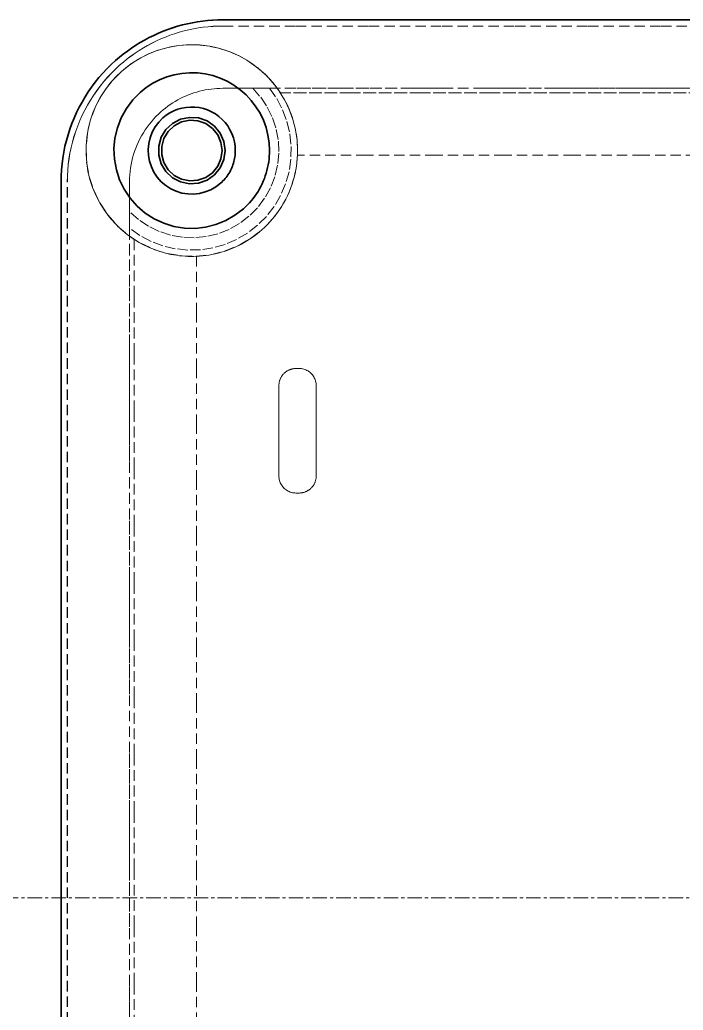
# Model space of a CAD drawing. Header units: millimetres. Extents: x 10 to 410, y 10 to 287.
# Drawn here: x 281.47 to 313.61, y 107.06 to 155 of the extents above; entities that cross this region are included whole.
import ezdxf

# ---------------------------------------------------------------- set-up
doc = ezdxf.new("R2010")
doc.units = ezdxf.units.MM
doc.linetypes.add('CENTER', pattern=[1.15, 0.7, -0.15, 0.15, -0.15])
doc.linetypes.add('DASHED', pattern=[0.75, 0.5, -0.25])
for name, color, linetype, lineweight in [('CENTER', 4, 'CENTER', 13), ('HIDDEN', 8, 'DASHED', 18), ('VISIBLE', 7, 'CONTINUOUS', 35)]:
    doc.layers.add(name, color=color, linetype=linetype, lineweight=lineweight)

msp = doc.modelspace()

# ---------------------------------------------------------------- linework, layer by layer
at = {"layer": 'CENTER'}
msp.add_line((260, 112.5), (404, 112.5), dxfattribs=at)
at = {"layer": 'HIDDEN'}
for points in [[(291.309, 155), (294.847, 155), (298.386, 155), (301.924, 155), (305.462, 155), (309.001, 155), (312.539, 155), (316.077, 155), (319.616, 155), (323.154, 155), (326.693, 155), (330.231, 155), (333.769, 155), (337.308, 155), (340.846, 155), (344.384, 155), (347.923, 155), (351.461, 155), (355, 155), (358.538, 155), (362.076, 155), (365.615, 155), (369.153, 155), (372.692, 155)], [(291.309, 154.699), (291.071, 154.695), (290.834, 154.684), (290.597, 154.665), (290.36, 154.639), (290.125, 154.605), (289.891, 154.564), (289.658, 154.516), (289.427, 154.46), (289.197, 154.397), (288.97, 154.327), (288.745, 154.249), (288.523, 154.165), (288.304, 154.073), (288.087, 153.975), (287.874, 153.87), (287.664, 153.758), (287.458, 153.64), (287.255, 153.515), (287.057, 153.384), (286.863, 153.247), (286.673, 153.104), (286.488, 152.955), (286.307, 152.8)], [(291.311, 154.7), (291.073, 154.696), (290.835, 154.685), (290.598, 154.666), (290.362, 154.64), (290.127, 154.607), (289.892, 154.565), (289.66, 154.517), (289.428, 154.461), (289.199, 154.398), (288.972, 154.328), (288.747, 154.251), (288.525, 154.166), (288.305, 154.075), (288.089, 153.977), (287.876, 153.872), (287.666, 153.76), (287.459, 153.642), (287.257, 153.517), (287.059, 153.386), (286.864, 153.249), (286.675, 153.105), (286.49, 152.956), (286.309, 152.801)], [(291.311, 154.7), (291.31, 154.7), (291.31, 154.7), (291.31, 154.7), (291.31, 154.7), (291.31, 154.7), (291.31, 154.7), (291.31, 154.7), (291.31, 154.7), (291.31, 154.7), (291.31, 154.699), (291.31, 154.699), (291.31, 154.699), (291.31, 154.699), (291.309, 154.699), (291.309, 154.699), (291.309, 154.699), (291.309, 154.699), (291.309, 154.699), (291.309, 154.699), (291.309, 154.699), (291.309, 154.699), (291.309, 154.699), (291.309, 154.699)], [(291.309, 154.699), (294.847, 154.699), (298.386, 154.699), (301.924, 154.699), (305.462, 154.699), (309.001, 154.699), (312.539, 154.699), (316.077, 154.699), (319.616, 154.699), (323.154, 154.699), (326.693, 154.699), (330.231, 154.699), (333.769, 154.699), (337.308, 154.699), (340.846, 154.699), (344.384, 154.699), (347.923, 154.699), (351.461, 154.699), (355, 154.699), (358.538, 154.699), (362.076, 154.699), (365.615, 154.699), (369.153, 154.699), (372.692, 154.699)], [(291.311, 154.7), (294.849, 154.7), (298.387, 154.7), (301.926, 154.7), (305.464, 154.7), (309.002, 154.7), (312.541, 154.7), (316.079, 154.7), (319.618, 154.7), (323.156, 154.7), (326.694, 154.7), (330.233, 154.7), (333.771, 154.7), (337.309, 154.7), (340.848, 154.7), (344.386, 154.7), (347.925, 154.7), (351.463, 154.7), (355.001, 154.7), (358.54, 154.7), (362.078, 154.7), (365.616, 154.7), (369.155, 154.7), (372.693, 154.7)], [(294.101, 151.458), (293.88, 151.772), (293.637, 152.068), (293.372, 152.345), (293.087, 152.602), (292.784, 152.837), (292.464, 153.048), (292.13, 153.235), (291.782, 153.396), (291.423, 153.531), (291.055, 153.639), (290.68, 153.718), (290.3, 153.77), (289.917, 153.793), (289.534, 153.787), (289.152, 153.753), (288.774, 153.69), (288.402, 153.599), (288.037, 153.481), (287.682, 153.335), (287.339, 153.164), (287.01, 152.967), (286.697, 152.747), (286.401, 152.503)], [(294.926, 148.67), (294.9, 149.181), (294.824, 149.687), (294.698, 150.182), (294.522, 150.663), (294.3, 151.123), (294.033, 151.56), (293.724, 151.967), (293.376, 152.342), (292.992, 152.68), (292.577, 152.978), (292.133, 153.233), (291.667, 153.443), (291.182, 153.605), (290.683, 153.718), (290.176, 153.781), (289.664, 153.792), (289.154, 153.753), (288.651, 153.663), (288.159, 153.524), (287.683, 153.336), (287.229, 153.101), (286.8, 152.823), (286.401, 152.503)], [(286.107, 153.025), (285.895, 152.83), (285.691, 152.627), (285.494, 152.417), (285.305, 152.2), (285.124, 151.976), (284.951, 151.746), (284.787, 151.509), (284.632, 151.267), (284.486, 151.019), (284.349, 150.765), (284.221, 150.507), (284.103, 150.245), (283.995, 149.978), (283.896, 149.707), (283.808, 149.434), (283.73, 149.156), (283.662, 148.877), (283.604, 148.595), (283.556, 148.311), (283.519, 148.025), (283.493, 147.738), (283.477, 147.451), (283.472, 147.163)], [(286.307, 152.8), (286.104, 152.612), (285.907, 152.417), (285.718, 152.215), (285.536, 152.007), (285.362, 151.791), (285.196, 151.57), (285.038, 151.342), (284.889, 151.109), (284.748, 150.87), (284.617, 150.627), (284.494, 150.379), (284.38, 150.126), (284.276, 149.87), (284.182, 149.61), (284.097, 149.346), (284.021, 149.08), (283.956, 148.811), (283.9, 148.54), (283.855, 148.267), (283.819, 147.992), (283.794, 147.716), (283.778, 147.44), (283.773, 147.163)], [(286.309, 152.801), (286.106, 152.614), (285.909, 152.419), (285.72, 152.217), (285.538, 152.008), (285.364, 151.793), (285.198, 151.571), (285.04, 151.344), (284.891, 151.111), (284.75, 150.872), (284.618, 150.629), (284.496, 150.38), (284.382, 150.128), (284.278, 149.871), (284.183, 149.611), (284.098, 149.348), (284.023, 149.081), (283.957, 148.812), (283.902, 148.541), (283.856, 148.268), (283.821, 147.994), (283.795, 147.718), (283.78, 147.441), (283.775, 147.165)], [(286.401, 152.503), (285.911, 152.004), (285.493, 151.443), (285.155, 150.831), (284.904, 150.178), (284.745, 149.497), (284.679, 148.801), (284.709, 148.102), (284.834, 147.414), (285.051, 146.749), (285.357, 146.12), (285.746, 145.539), (286.21, 145.016), (286.741, 144.561), (287.329, 144.182), (287.963, 143.887), (288.632, 143.681), (289.322, 143.569), (290.021, 143.551), (290.716, 143.628), (291.394, 143.8), (292.042, 144.062), (292.649, 144.41), (293.203, 144.837)], [(286.401, 152.503), (286.105, 152.219), (285.833, 151.912), (285.587, 151.585), (285.368, 151.238), (285.176, 150.876), (285.015, 150.499), (284.884, 150.11), (284.785, 149.713), (284.717, 149.308), (284.683, 148.9), (284.681, 148.49), (284.712, 148.081), (284.775, 147.676), (284.87, 147.277), (284.998, 146.888), (285.155, 146.509), (285.343, 146.145), (285.559, 145.797), (285.802, 145.467), (286.071, 145.157), (286.364, 144.87), (286.679, 144.608), (287.014, 144.371)], [(286.307, 152.8), (286.308, 152.8), (286.308, 152.8), (286.308, 152.8), (286.308, 152.8), (286.308, 152.8), (286.308, 152.8), (286.308, 152.8), (286.308, 152.8), (286.308, 152.8), (286.308, 152.8), (286.308, 152.8), (286.308, 152.8), (286.308, 152.8), (286.309, 152.801), (286.309, 152.801), (286.309, 152.801), (286.309, 152.801), (286.309, 152.801), (286.309, 152.801), (286.309, 152.801), (286.309, 152.801), (286.309, 152.801), (286.309, 152.801)], [(286.401, 152.503), (286.401, 152.503), (286.401, 152.503), (286.401, 152.503), (286.401, 152.503), (286.401, 152.503), (286.401, 152.503), (286.401, 152.503), (286.401, 152.503), (286.401, 152.503), (286.401, 152.503), (286.401, 152.503), (286.401, 152.503), (286.401, 152.503), (286.401, 152.503), (286.401, 152.503), (286.401, 152.503), (286.401, 152.503), (286.401, 152.503), (286.401, 152.503), (286.401, 152.503), (286.401, 152.503), (286.401, 152.503), (286.401, 152.503)], [(293.569, 148.67), (293.551, 149.046), (293.494, 149.418), (293.402, 149.782), (293.273, 150.135), (293.109, 150.474), (292.913, 150.795), (292.686, 151.094), (292.43, 151.37), (292.148, 151.618), (291.842, 151.838), (291.516, 152.025), (291.173, 152.179), (290.817, 152.299), (290.45, 152.382), (290.077, 152.428), (289.701, 152.437), (289.326, 152.408), (288.955, 152.342), (288.594, 152.239), (288.244, 152.101), (287.91, 151.928), (287.594, 151.724), (287.301, 151.488)], [(292.755, 151.684), (293.14, 151.251), (293.462, 150.769), (293.716, 150.248), (293.895, 149.697), (293.997, 149.126), (294.02, 148.547), (293.963, 147.97), (293.828, 147.406), (293.617, 146.866), (293.333, 146.361), (292.983, 145.898), (292.574, 145.488), (292.111, 145.139), (291.606, 144.855), (291.066, 144.644), (290.502, 144.509), (289.925, 144.452), (289.346, 144.475), (288.775, 144.577), (288.224, 144.756), (287.703, 145.01), (287.221, 145.332), (286.788, 145.717)], [(293.564, 151.686), (293.916, 151.185), (294.201, 150.644), (294.415, 150.07), (294.555, 149.475), (294.619, 148.866), (294.605, 148.254), (294.513, 147.649), (294.346, 147.061), (294.105, 146.498), (293.795, 145.971), (293.421, 145.487), (292.988, 145.054), (292.504, 144.68), (291.976, 144.37), (291.414, 144.129), (290.825, 143.961), (290.22, 143.87), (289.608, 143.856), (289, 143.919), (288.404, 144.059), (287.831, 144.274), (287.29, 144.559), (286.789, 144.911)], [(288.308, 150.545), (288.416, 150.638), (288.527, 150.728), (288.641, 150.814), (288.758, 150.896), (288.877, 150.975), (288.998, 151.049), (289.122, 151.12), (289.248, 151.187), (289.376, 151.25), (289.506, 151.309), (289.637, 151.364), (289.771, 151.415), (289.906, 151.461), (290.042, 151.503), (290.18, 151.541), (290.318, 151.575), (290.458, 151.604), (290.598, 151.628), (290.74, 151.648), (290.881, 151.664), (291.024, 151.675), (291.166, 151.682), (291.309, 151.684)], [(288.308, 150.545), (288.416, 150.638), (288.527, 150.728), (288.641, 150.814), (288.758, 150.896), (288.877, 150.975), (288.998, 151.049), (289.122, 151.12), (289.248, 151.187), (289.376, 151.25), (289.506, 151.309), (289.637, 151.364), (289.771, 151.415), (289.906, 151.461), (290.042, 151.503), (290.18, 151.541), (290.318, 151.575), (290.458, 151.604), (290.598, 151.628), (290.74, 151.648), (290.881, 151.664), (291.024, 151.675), (291.166, 151.682), (291.309, 151.684)], [(372.692, 151.684), (369.153, 151.684), (365.615, 151.684), (362.076, 151.684), (358.538, 151.684), (355, 151.684), (351.461, 151.684), (347.923, 151.684), (344.384, 151.684), (340.846, 151.684), (337.308, 151.684), (333.769, 151.684), (330.231, 151.684), (326.693, 151.684), (323.154, 151.684), (319.616, 151.684), (316.077, 151.684), (312.539, 151.684), (309.001, 151.684), (305.462, 151.684), (301.924, 151.684), (298.386, 151.684), (294.847, 151.684), (291.309, 151.684)], [(291.309, 151.684), (291.372, 151.684), (291.435, 151.684), (291.497, 151.684), (291.56, 151.684), (291.623, 151.684), (291.686, 151.684), (291.749, 151.684), (291.812, 151.684), (291.875, 151.684), (291.938, 151.684), (292, 151.684), (292.063, 151.684), (292.126, 151.684), (292.189, 151.684), (292.252, 151.684), (292.315, 151.684), (292.378, 151.684), (292.441, 151.684), (292.503, 151.684), (292.566, 151.684), (292.629, 151.684), (292.692, 151.684), (292.755, 151.684)], [(291.309, 151.684), (291.309, 151.684), (291.309, 151.684), (291.309, 151.684), (291.309, 151.684), (291.309, 151.684), (291.309, 151.684), (291.309, 151.684), (291.309, 151.684), (291.309, 151.684), (291.309, 151.684), (291.309, 151.684), (291.309, 151.684), (291.309, 151.684), (291.309, 151.684), (291.309, 151.684), (291.309, 151.684), (291.309, 151.684), (291.309, 151.684), (291.309, 151.684), (291.309, 151.684), (291.309, 151.684), (291.309, 151.684), (291.309, 151.684)], [(293.564, 151.686), (293.529, 151.686), (293.494, 151.686), (293.458, 151.686), (293.423, 151.685), (293.388, 151.685), (293.353, 151.685), (293.318, 151.685), (293.283, 151.685), (293.247, 151.685), (293.212, 151.685), (293.177, 151.685), (293.142, 151.685), (293.107, 151.685), (293.072, 151.685), (293.036, 151.685), (293.001, 151.685), (292.966, 151.685), (292.931, 151.685), (292.896, 151.685), (292.86, 151.685), (292.825, 151.685), (292.79, 151.684), (292.755, 151.684)], [(293.564, 151.686), (297.004, 151.686), (300.445, 151.686), (303.885, 151.686), (307.326, 151.686), (310.766, 151.686), (314.206, 151.686), (317.647, 151.686), (321.087, 151.686), (324.527, 151.686), (327.968, 151.686), (331.408, 151.686), (334.849, 151.686), (338.289, 151.686), (341.729, 151.686), (345.17, 151.686), (348.61, 151.686), (352.051, 151.686), (355.491, 151.686), (358.931, 151.686), (362.372, 151.686), (365.812, 151.686), (369.253, 151.686), (372.693, 151.686)], [(287.301, 151.488), (287.301, 151.488), (287.301, 151.488), (287.301, 151.488), (287.301, 151.488), (287.301, 151.488), (287.301, 151.488), (287.301, 151.488), (287.301, 151.488), (287.301, 151.488), (287.301, 151.488), (287.301, 151.488), (287.301, 151.488), (287.301, 151.488), (287.301, 151.488), (287.301, 151.488), (287.301, 151.488), (287.301, 151.488), (287.301, 151.488), (287.301, 151.488), (287.301, 151.488), (287.301, 151.488), (287.301, 151.488), (287.301, 151.488)], [(287.301, 151.488), (287.301, 151.488), (287.301, 151.488), (287.301, 151.488), (287.301, 151.488), (287.301, 151.488), (287.301, 151.488), (287.301, 151.488), (287.301, 151.488), (287.301, 151.488), (287.301, 151.488), (287.301, 151.488), (287.301, 151.488), (287.301, 151.488), (287.301, 151.488), (287.301, 151.488), (287.301, 151.488), (287.301, 151.488), (287.301, 151.488), (287.301, 151.488), (287.301, 151.488), (287.301, 151.488), (287.301, 151.488), (287.301, 151.488)], [(294.102, 151.459), (294.102, 151.459), (294.102, 151.459), (294.102, 151.459), (294.102, 151.459), (294.102, 151.459), (294.101, 151.459), (294.101, 151.459), (294.101, 151.459), (294.101, 151.459), (294.101, 151.459), (294.101, 151.459), (294.101, 151.459), (294.101, 151.459), (294.101, 151.459), (294.101, 151.459), (294.101, 151.459), (294.101, 151.459), (294.101, 151.459), (294.101, 151.458), (294.101, 151.458), (294.101, 151.458), (294.101, 151.458), (294.101, 151.458)], [(371.863, 151.458), (368.482, 151.458), (365.101, 151.458), (361.72, 151.458), (358.339, 151.458), (354.958, 151.458), (351.577, 151.458), (348.196, 151.458), (344.815, 151.458), (341.434, 151.458), (338.053, 151.458), (334.672, 151.458), (331.291, 151.458), (327.91, 151.458), (324.529, 151.458), (321.148, 151.458), (317.767, 151.458), (314.387, 151.458), (311.006, 151.458), (307.625, 151.458), (304.244, 151.458), (300.863, 151.458), (297.482, 151.458), (294.101, 151.458)], [(294.102, 151.459), (297.483, 151.459), (300.864, 151.459), (304.245, 151.459), (307.626, 151.459), (311.006, 151.459), (314.387, 151.459), (317.768, 151.459), (321.149, 151.459), (324.53, 151.459), (327.911, 151.459), (331.292, 151.459), (334.673, 151.459), (338.054, 151.459), (341.435, 151.459), (344.816, 151.459), (348.197, 151.459), (351.578, 151.459), (354.959, 151.459), (358.34, 151.459), (361.721, 151.459), (365.102, 151.459), (368.483, 151.459), (371.863, 151.459)], [(294.927, 148.671), (294.925, 148.799), (294.92, 148.927), (294.912, 149.055), (294.901, 149.183), (294.887, 149.31), (294.869, 149.437), (294.848, 149.564), (294.824, 149.69), (294.797, 149.815), (294.767, 149.939), (294.734, 150.063), (294.698, 150.186), (294.658, 150.308), (294.616, 150.429), (294.57, 150.549), (294.522, 150.668), (294.47, 150.785), (294.416, 150.901), (294.359, 151.016), (294.299, 151.129), (294.236, 151.241), (294.17, 151.351), (294.102, 151.459)], [(286.788, 147.163), (286.791, 147.329), (286.8, 147.495), (286.815, 147.66), (286.836, 147.825), (286.864, 147.989), (286.897, 148.152), (286.936, 148.313), (286.981, 148.473), (287.032, 148.631), (287.089, 148.787), (287.152, 148.941), (287.22, 149.093), (287.294, 149.241), (287.373, 149.388), (287.457, 149.531), (287.546, 149.671), (287.641, 149.807), (287.741, 149.94), (287.845, 150.069), (287.954, 150.194), (288.068, 150.316), (288.186, 150.433), (288.308, 150.545)], [(286.788, 147.163), (286.791, 147.329), (286.8, 147.495), (286.815, 147.66), (286.836, 147.825), (286.864, 147.989), (286.897, 148.152), (286.936, 148.313), (286.981, 148.473), (287.032, 148.631), (287.089, 148.787), (287.152, 148.941), (287.22, 149.093), (287.294, 149.241), (287.373, 149.388), (287.457, 149.531), (287.546, 149.671), (287.641, 149.807), (287.741, 149.94), (287.845, 150.069), (287.954, 150.194), (288.068, 150.316), (288.186, 150.433), (288.308, 150.545)], [(288.308, 150.545), (288.308, 150.545), (288.308, 150.545), (288.308, 150.545), (288.308, 150.545), (288.308, 150.545), (288.308, 150.545), (288.308, 150.545), (288.308, 150.545), (288.308, 150.545), (288.308, 150.545), (288.308, 150.545), (288.308, 150.545), (288.308, 150.545), (288.308, 150.545), (288.308, 150.545), (288.308, 150.545), (288.308, 150.545), (288.308, 150.545), (288.308, 150.545), (288.308, 150.545), (288.308, 150.545), (288.308, 150.545), (288.308, 150.545)], [(291.912, 148.67), (291.901, 148.881), (291.87, 149.089), (291.818, 149.293), (291.746, 149.491), (291.654, 149.68), (291.544, 149.86), (291.417, 150.028), (291.273, 150.182), (291.115, 150.321), (290.944, 150.444), (290.762, 150.549), (290.57, 150.635), (290.37, 150.702), (290.165, 150.749), (289.956, 150.775), (289.745, 150.779), (289.535, 150.763), (289.328, 150.726), (289.125, 150.669), (288.929, 150.591), (288.742, 150.495), (288.566, 150.38), (288.401, 150.248)], [(288.401, 150.248), (288.401, 150.248), (288.401, 150.248), (288.401, 150.248), (288.401, 150.248), (288.401, 150.248), (288.401, 150.248), (288.401, 150.248), (288.401, 150.248), (288.401, 150.248), (288.401, 150.248), (288.401, 150.248), (288.401, 150.248), (288.401, 150.248), (288.401, 150.248), (288.401, 150.248), (288.401, 150.248), (288.401, 150.248), (288.401, 150.248), (288.401, 150.248), (288.401, 150.248), (288.401, 150.248), (288.401, 150.248), (288.401, 150.248)], [(288.401, 150.248), (288.401, 150.248), (288.401, 150.248), (288.401, 150.248), (288.401, 150.248), (288.401, 150.248), (288.401, 150.248), (288.401, 150.248), (288.401, 150.248), (288.401, 150.248), (288.401, 150.248), (288.401, 150.248), (288.401, 150.248), (288.401, 150.248), (288.401, 150.248), (288.401, 150.248), (288.401, 150.248), (288.401, 150.248), (288.401, 150.248), (288.401, 150.248), (288.401, 150.248), (288.401, 150.248), (288.401, 150.248), (288.401, 150.248)], [(291.202, 147.092), (291.259, 147.145), (291.314, 147.199), (291.367, 147.256), (291.418, 147.314), (291.467, 147.374), (291.513, 147.436), (291.557, 147.5), (291.599, 147.565), (291.639, 147.632), (291.675, 147.7), (291.71, 147.77), (291.742, 147.841), (291.771, 147.912), (291.797, 147.985), (291.821, 148.059), (291.842, 148.134), (291.861, 148.209), (291.876, 148.285), (291.889, 148.361), (291.899, 148.438), (291.906, 148.515), (291.91, 148.593), (291.912, 148.67)], [(292.302, 145.852), (292.404, 145.946), (292.502, 146.043), (292.597, 146.144), (292.688, 146.249), (292.775, 146.356), (292.858, 146.467), (292.937, 146.581), (293.012, 146.697), (293.082, 146.817), (293.148, 146.938), (293.209, 147.062), (293.266, 147.189), (293.318, 147.317), (293.365, 147.447), (293.408, 147.579), (293.445, 147.712), (293.478, 147.846), (293.506, 147.982), (293.529, 148.118), (293.546, 148.256), (293.559, 148.394), (293.567, 148.532), (293.569, 148.67)], [(293.203, 144.837), (293.341, 144.965), (293.475, 145.097), (293.604, 145.235), (293.727, 145.377), (293.845, 145.523), (293.958, 145.674), (294.066, 145.829), (294.167, 145.987), (294.263, 146.149), (294.352, 146.315), (294.436, 146.484), (294.513, 146.655), (294.584, 146.83), (294.648, 147.007), (294.706, 147.186), (294.757, 147.367), (294.802, 147.55), (294.84, 147.734), (294.871, 147.92), (294.895, 148.107), (294.912, 148.294), (294.922, 148.482), (294.926, 148.67)], [(294.922, 148.445), (294.922, 148.455), (294.922, 148.465), (294.923, 148.474), (294.923, 148.484), (294.924, 148.494), (294.924, 148.504), (294.924, 148.514), (294.925, 148.524), (294.925, 148.533), (294.925, 148.543), (294.925, 148.553), (294.926, 148.563), (294.926, 148.573), (294.926, 148.583), (294.926, 148.592), (294.926, 148.602), (294.926, 148.612), (294.926, 148.622), (294.927, 148.632), (294.927, 148.642), (294.927, 148.651), (294.927, 148.661), (294.927, 148.671)], [(293.203, 144.837), (293.334, 144.958), (293.461, 145.083), (293.584, 145.213), (293.702, 145.347), (293.815, 145.485), (293.924, 145.626), (294.027, 145.772), (294.125, 145.92), (294.219, 146.073), (294.306, 146.228), (294.389, 146.386), (294.465, 146.547), (294.536, 146.711), (294.602, 146.877), (294.661, 147.045), (294.715, 147.215), (294.763, 147.387), (294.804, 147.561), (294.84, 147.736), (294.869, 147.912), (294.893, 148.088), (294.91, 148.266), (294.921, 148.444)], [(294.922, 148.445), (294.922, 148.445), (294.922, 148.445), (294.922, 148.445), (294.922, 148.445), (294.921, 148.445), (294.921, 148.445), (294.921, 148.445), (294.921, 148.445), (294.921, 148.445), (294.921, 148.445), (294.921, 148.445), (294.921, 148.445), (294.921, 148.445), (294.921, 148.444), (294.921, 148.444), (294.921, 148.444), (294.921, 148.444), (294.921, 148.444), (294.921, 148.444), (294.921, 148.444), (294.921, 148.444), (294.921, 148.444), (294.921, 148.444)], [(371.863, 148.444), (368.517, 148.444), (365.172, 148.444), (361.827, 148.444), (358.481, 148.444), (355.136, 148.444), (351.791, 148.444), (348.446, 148.444), (345.1, 148.444), (341.755, 148.444), (338.41, 148.444), (335.064, 148.444), (331.719, 148.444), (328.374, 148.444), (325.028, 148.444), (321.683, 148.444), (318.338, 148.444), (314.993, 148.444), (311.647, 148.444), (308.302, 148.444), (304.957, 148.444), (301.611, 148.444), (298.266, 148.444), (294.921, 148.444)], [(371.863, 148.445), (368.518, 148.445), (365.173, 148.445), (361.828, 148.445), (358.482, 148.445), (355.137, 148.445), (351.792, 148.445), (348.446, 148.445), (345.101, 148.445), (341.756, 148.445), (338.411, 148.445), (335.065, 148.445), (331.72, 148.445), (328.375, 148.445), (325.029, 148.445), (321.684, 148.445), (318.339, 148.445), (314.993, 148.445), (311.648, 148.445), (308.303, 148.445), (304.958, 148.445), (301.612, 148.445), (298.267, 148.445), (294.922, 148.445)], [(283.472, 77.837), (283.472, 80.851), (283.472, 83.865), (283.472, 86.88), (283.472, 89.894), (283.472, 92.908), (283.472, 95.922), (283.472, 98.936), (283.472, 101.951), (283.472, 104.965), (283.472, 107.979), (283.472, 110.993), (283.472, 114.007), (283.472, 117.021), (283.472, 120.036), (283.472, 123.05), (283.472, 126.064), (283.472, 129.078), (283.472, 132.092), (283.472, 135.106), (283.472, 138.121), (283.472, 141.135), (283.472, 144.149), (283.472, 147.163)], [(283.472, 147.163), (283.472, 147.163), (283.472, 147.163), (283.472, 147.163), (283.472, 147.163), (283.472, 147.163), (283.472, 147.163), (283.472, 147.163), (283.472, 147.163), (283.472, 147.163), (283.472, 147.163), (283.472, 147.163), (283.472, 147.163), (283.472, 147.163), (283.472, 147.163), (283.472, 147.163), (283.472, 147.163), (283.472, 147.163), (283.472, 147.163), (283.472, 147.163), (283.472, 147.163), (283.472, 147.163), (283.472, 147.163), (283.472, 147.163)], [(283.775, 147.165), (283.775, 147.165), (283.775, 147.165), (283.775, 147.164), (283.775, 147.164), (283.775, 147.164), (283.775, 147.164), (283.775, 147.164), (283.774, 147.164), (283.774, 147.164), (283.774, 147.164), (283.774, 147.164), (283.774, 147.164), (283.774, 147.164), (283.774, 147.164), (283.774, 147.164), (283.774, 147.164), (283.774, 147.164), (283.774, 147.163), (283.774, 147.163), (283.774, 147.163), (283.773, 147.163), (283.773, 147.163), (283.773, 147.163)], [(283.773, 77.837), (283.773, 80.851), (283.773, 83.865), (283.773, 86.88), (283.773, 89.894), (283.773, 92.908), (283.773, 95.922), (283.773, 98.936), (283.773, 101.951), (283.773, 104.965), (283.773, 107.979), (283.773, 110.993), (283.773, 114.007), (283.773, 117.021), (283.773, 120.036), (283.773, 123.05), (283.773, 126.064), (283.773, 129.078), (283.773, 132.092), (283.773, 135.106), (283.773, 138.121), (283.773, 141.135), (283.773, 144.149), (283.773, 147.163)], [(283.775, 77.839), (283.775, 80.853), (283.775, 83.867), (283.775, 86.881), (283.775, 89.895), (283.775, 92.91), (283.775, 95.924), (283.775, 98.938), (283.775, 101.952), (283.775, 104.966), (283.775, 107.98), (283.775, 110.995), (283.775, 114.009), (283.775, 117.023), (283.775, 120.037), (283.775, 123.051), (283.775, 126.065), (283.775, 129.08), (283.775, 132.094), (283.775, 135.108), (283.775, 138.122), (283.775, 141.136), (283.775, 144.151), (283.775, 147.165)], [(286.788, 145.717), (286.788, 145.78), (286.788, 145.843), (286.788, 145.906), (286.788, 145.968), (286.788, 146.031), (286.788, 146.094), (286.788, 146.157), (286.788, 146.22), (286.788, 146.283), (286.788, 146.346), (286.788, 146.409), (286.788, 146.471), (286.788, 146.534), (286.788, 146.597), (286.788, 146.66), (286.788, 146.723), (286.788, 146.786), (286.788, 146.849), (286.788, 146.912), (286.788, 146.975), (286.788, 147.037), (286.788, 147.1), (286.788, 147.163)], [(286.788, 147.163), (286.788, 144.149), (286.788, 141.135), (286.788, 138.121), (286.788, 135.106), (286.788, 132.092), (286.788, 129.078), (286.788, 126.064), (286.788, 123.05), (286.788, 120.036), (286.788, 117.021), (286.788, 114.007), (286.788, 110.993), (286.788, 107.979), (286.788, 104.965), (286.788, 101.951), (286.788, 98.936), (286.788, 95.922), (286.788, 92.908), (286.788, 89.894), (286.788, 86.88), (286.788, 83.865), (286.788, 80.851), (286.788, 77.837)], [(286.788, 147.163), (286.788, 147.163), (286.788, 147.163), (286.788, 147.163), (286.788, 147.163), (286.788, 147.163), (286.788, 147.163), (286.788, 147.163), (286.788, 147.163), (286.788, 147.163), (286.788, 147.163), (286.788, 147.163), (286.788, 147.163), (286.788, 147.163), (286.788, 147.163), (286.788, 147.163), (286.788, 147.163), (286.788, 147.163), (286.788, 147.163), (286.788, 147.163), (286.788, 147.163), (286.788, 147.163), (286.788, 147.163), (286.788, 147.163)], [(291.202, 147.092), (291.202, 147.092), (291.202, 147.092), (291.202, 147.092), (291.202, 147.092), (291.202, 147.092), (291.202, 147.092), (291.202, 147.092), (291.202, 147.092), (291.202, 147.092), (291.202, 147.092), (291.202, 147.092), (291.202, 147.092), (291.202, 147.092), (291.202, 147.092), (291.202, 147.092), (291.202, 147.092), (291.202, 147.092), (291.202, 147.092), (291.202, 147.092), (291.202, 147.092), (291.202, 147.092), (291.202, 147.092), (291.202, 147.092)], [(291.202, 147.092), (291.202, 147.092), (291.202, 147.092), (291.202, 147.092), (291.202, 147.092), (291.202, 147.092), (291.202, 147.092), (291.202, 147.092), (291.202, 147.092), (291.202, 147.092), (291.202, 147.092), (291.202, 147.092), (291.202, 147.092), (291.202, 147.092), (291.202, 147.092), (291.202, 147.092), (291.202, 147.092), (291.202, 147.092), (291.202, 147.092), (291.202, 147.092), (291.202, 147.092), (291.202, 147.092), (291.202, 147.092), (291.202, 147.092)], [(292.302, 145.852), (292.302, 145.852), (292.302, 145.852), (292.302, 145.852), (292.302, 145.852), (292.302, 145.852), (292.302, 145.852), (292.302, 145.852), (292.302, 145.852), (292.302, 145.852), (292.302, 145.852), (292.302, 145.852), (292.302, 145.852), (292.302, 145.852), (292.302, 145.852), (292.302, 145.852), (292.302, 145.852), (292.302, 145.852), (292.302, 145.852), (292.302, 145.852), (292.302, 145.852), (292.302, 145.852), (292.302, 145.852), (292.302, 145.852)], [(292.302, 145.852), (292.302, 145.852), (292.302, 145.852), (292.302, 145.852), (292.302, 145.852), (292.302, 145.852), (292.302, 145.852), (292.302, 145.852), (292.302, 145.852), (292.302, 145.852), (292.302, 145.852), (292.302, 145.852), (292.302, 145.852), (292.302, 145.852), (292.302, 145.852), (292.302, 145.852), (292.302, 145.852), (292.302, 145.852), (292.302, 145.852), (292.302, 145.852), (292.302, 145.852), (292.302, 145.852), (292.302, 145.852), (292.302, 145.852)], [(286.788, 145.717), (286.788, 145.682), (286.788, 145.647), (286.788, 145.612), (286.788, 145.577), (286.788, 145.542), (286.788, 145.507), (286.788, 145.472), (286.788, 145.437), (286.788, 145.401), (286.788, 145.366), (286.788, 145.331), (286.788, 145.296), (286.788, 145.261), (286.788, 145.226), (286.788, 145.191), (286.789, 145.156), (286.789, 145.121), (286.789, 145.086), (286.789, 145.051), (286.789, 145.016), (286.789, 144.981), (286.789, 144.946), (286.789, 144.911)], [(286.789, 80.092), (286.789, 82.91), (286.789, 85.729), (286.789, 88.547), (286.789, 91.365), (286.789, 94.183), (286.789, 97.001), (286.789, 99.82), (286.789, 102.638), (286.789, 105.456), (286.789, 108.274), (286.789, 111.092), (286.789, 113.911), (286.789, 116.729), (286.789, 119.547), (286.789, 122.365), (286.789, 125.183), (286.789, 128.001), (286.789, 130.82), (286.789, 133.638), (286.789, 136.456), (286.789, 139.274), (286.789, 142.092), (286.789, 144.911)], [(290.028, 143.551), (290.179, 143.56), (290.331, 143.574), (290.481, 143.591), (290.632, 143.614), (290.781, 143.641), (290.93, 143.672), (291.077, 143.707), (291.224, 143.747), (291.369, 143.792), (291.513, 143.84), (291.655, 143.893), (291.796, 143.95), (291.935, 144.011), (292.072, 144.077), (292.207, 144.146), (292.34, 144.219), (292.471, 144.296), (292.599, 144.377), (292.725, 144.462), (292.849, 144.551), (292.97, 144.643), (293.088, 144.738), (293.203, 144.837)], [(293.203, 144.837), (293.203, 144.837), (293.203, 144.837), (293.203, 144.837), (293.203, 144.837), (293.203, 144.837), (293.203, 144.837), (293.203, 144.837), (293.203, 144.837), (293.203, 144.837), (293.203, 144.837), (293.203, 144.837), (293.203, 144.837), (293.203, 144.837), (293.203, 144.837), (293.203, 144.837), (293.203, 144.837), (293.203, 144.837), (293.203, 144.837), (293.203, 144.837), (293.203, 144.837), (293.203, 144.837), (293.203, 144.837), (293.203, 144.837)], [(287.014, 80.63), (287.014, 83.401), (287.014, 86.173), (287.014, 88.944), (287.014, 91.716), (287.014, 94.487), (287.014, 97.258), (287.014, 100.03), (287.014, 102.801), (287.014, 105.572), (287.014, 108.344), (287.014, 111.115), (287.014, 113.887), (287.014, 116.658), (287.014, 119.429), (287.014, 122.201), (287.014, 124.972), (287.014, 127.744), (287.014, 130.515), (287.014, 133.286), (287.014, 136.058), (287.014, 138.829), (287.014, 141.6), (287.014, 144.372)], [(287.014, 144.372), (287.014, 144.372), (287.014, 144.372), (287.014, 144.372), (287.014, 144.372), (287.014, 144.372), (287.014, 144.372), (287.014, 144.372), (287.014, 144.372), (287.014, 144.372), (287.014, 144.372), (287.014, 144.371), (287.014, 144.371), (287.014, 144.371), (287.014, 144.371), (287.014, 144.371), (287.014, 144.371), (287.014, 144.371), (287.014, 144.371), (287.014, 144.371), (287.014, 144.371), (287.014, 144.371), (287.014, 144.371), (287.014, 144.371)], [(287.014, 144.372), (287.131, 144.298), (287.25, 144.228), (287.371, 144.161), (287.493, 144.097), (287.617, 144.036), (287.743, 143.979), (287.87, 143.925), (287.998, 143.875), (288.128, 143.828), (288.259, 143.785), (288.391, 143.745), (288.524, 143.709), (288.658, 143.676), (288.793, 143.647), (288.929, 143.622), (289.065, 143.6), (289.202, 143.582), (289.339, 143.568), (289.477, 143.557), (289.615, 143.55), (289.753, 143.547), (289.891, 143.548), (290.029, 143.552)], [(287.014, 144.371), (287.014, 141.6), (287.014, 138.828), (287.014, 136.057), (287.014, 133.286), (287.014, 130.514), (287.014, 127.743), (287.014, 124.971), (287.014, 122.2), (287.014, 119.429), (287.014, 116.657), (287.014, 113.886), (287.014, 111.114), (287.014, 108.343), (287.014, 105.572), (287.014, 102.8), (287.014, 100.029), (287.014, 97.258), (287.014, 94.486), (287.014, 91.715), (287.014, 88.943), (287.014, 86.172), (287.014, 83.401), (287.014, 80.629)], [(290.029, 143.552), (290.029, 143.552), (290.029, 143.552), (290.029, 143.552), (290.028, 143.552), (290.028, 143.552), (290.028, 143.552), (290.028, 143.552), (290.028, 143.552), (290.028, 143.552), (290.028, 143.552), (290.028, 143.552), (290.028, 143.551), (290.028, 143.551), (290.028, 143.551), (290.028, 143.551), (290.028, 143.551), (290.028, 143.551), (290.028, 143.551), (290.028, 143.551), (290.028, 143.551), (290.028, 143.551), (290.028, 143.551), (290.028, 143.551)], [(290.028, 143.551), (290.028, 140.851), (290.028, 138.151), (290.028, 135.451), (290.028, 132.751), (290.028, 130.051), (290.028, 127.351), (290.028, 124.651), (290.028, 121.95), (290.028, 119.25), (290.028, 116.55), (290.028, 113.85), (290.028, 111.15), (290.028, 108.45), (290.028, 105.75), (290.028, 103.05), (290.028, 100.35), (290.028, 97.65), (290.028, 94.95), (290.028, 92.249), (290.028, 89.549), (290.028, 86.849), (290.028, 84.149), (290.028, 81.449)], [(290.029, 143.552), (290.029, 140.852), (290.029, 138.152), (290.029, 135.452), (290.029, 132.752), (290.029, 130.051), (290.029, 127.351), (290.029, 124.651), (290.029, 121.951), (290.029, 119.251), (290.029, 116.551), (290.029, 113.851), (290.029, 111.151), (290.029, 108.451), (290.029, 105.751), (290.029, 103.051), (290.029, 100.351), (290.029, 97.65), (290.029, 94.95), (290.029, 92.25), (290.029, 89.55), (290.029, 86.85), (290.029, 84.15), (290.029, 81.45)], [(294.301, 137.913), (294.321, 137.93), (294.342, 137.946), (294.362, 137.962), (294.384, 137.977), (294.406, 137.991), (294.428, 138.005), (294.451, 138.018), (294.474, 138.03), (294.497, 138.042), (294.521, 138.053), (294.545, 138.063), (294.569, 138.072), (294.594, 138.081), (294.619, 138.088), (294.644, 138.095), (294.67, 138.101), (294.695, 138.107), (294.721, 138.111), (294.747, 138.115), (294.773, 138.118), (294.799, 138.12), (294.825, 138.121), (294.851, 138.122)], [(294.302, 137.913), (294.322, 137.93), (294.342, 137.946), (294.363, 137.962), (294.384, 137.977), (294.406, 137.992), (294.428, 138.005), (294.451, 138.018), (294.474, 138.031), (294.497, 138.042), (294.521, 138.053), (294.545, 138.063), (294.57, 138.072), (294.595, 138.081), (294.62, 138.089), (294.645, 138.096), (294.67, 138.102), (294.696, 138.107), (294.722, 138.112), (294.748, 138.115), (294.774, 138.118), (294.8, 138.12), (294.826, 138.121), (294.852, 138.122)], [(294.851, 138.122), (294.858, 138.122), (294.865, 138.122), (294.871, 138.122), (294.878, 138.122), (294.884, 138.122), (294.891, 138.122), (294.897, 138.122), (294.904, 138.122), (294.91, 138.122), (294.917, 138.122), (294.924, 138.122), (294.93, 138.122), (294.937, 138.122), (294.943, 138.122), (294.95, 138.122), (294.956, 138.122), (294.963, 138.122), (294.969, 138.122), (294.976, 138.122), (294.982, 138.122), (294.989, 138.122), (294.996, 138.122), (295.002, 138.122)], [(294.852, 138.122), (294.852, 138.122), (294.852, 138.122), (294.852, 138.122), (294.852, 138.122), (294.852, 138.122), (294.852, 138.122), (294.852, 138.122), (294.852, 138.122), (294.852, 138.122), (294.852, 138.122), (294.852, 138.122), (294.852, 138.122), (294.852, 138.122), (294.852, 138.122), (294.852, 138.122), (294.852, 138.122), (294.852, 138.122), (294.852, 138.122), (294.852, 138.122), (294.852, 138.122), (294.851, 138.122), (294.851, 138.122), (294.851, 138.122)], [(294.852, 138.122), (294.858, 138.122), (294.865, 138.122), (294.872, 138.122), (294.878, 138.122), (294.885, 138.122), (294.891, 138.122), (294.898, 138.122), (294.904, 138.122), (294.911, 138.122), (294.917, 138.122), (294.924, 138.122), (294.931, 138.122), (294.937, 138.122), (294.944, 138.122), (294.95, 138.122), (294.957, 138.122), (294.963, 138.122), (294.97, 138.122), (294.976, 138.122), (294.983, 138.122), (294.989, 138.122), (294.996, 138.122), (295.003, 138.122)], [(295.002, 138.122), (295.059, 138.12), (295.115, 138.114), (295.171, 138.104), (295.226, 138.091), (295.28, 138.074), (295.332, 138.053), (295.384, 138.029), (295.433, 138.001), (295.48, 137.97), (295.525, 137.936), (295.568, 137.898), (295.608, 137.858), (295.645, 137.816), (295.679, 137.771), (295.71, 137.723), (295.738, 137.674), (295.762, 137.623), (295.783, 137.57), (295.8, 137.516), (295.814, 137.461), (295.823, 137.405), (295.829, 137.349), (295.831, 137.293)], [(295.003, 138.122), (295.003, 138.122), (295.003, 138.122), (295.003, 138.122), (295.003, 138.122), (295.002, 138.122), (295.002, 138.122), (295.002, 138.122), (295.002, 138.122), (295.002, 138.122), (295.002, 138.122), (295.002, 138.122), (295.002, 138.122), (295.002, 138.122), (295.002, 138.122), (295.002, 138.122), (295.002, 138.122), (295.002, 138.122), (295.002, 138.122), (295.002, 138.122), (295.002, 138.122), (295.002, 138.122), (295.002, 138.122), (295.002, 138.122)], [(295.003, 138.122), (295.059, 138.12), (295.115, 138.114), (295.171, 138.105), (295.226, 138.091), (295.28, 138.074), (295.333, 138.053), (295.384, 138.029), (295.433, 138.001), (295.481, 137.97), (295.526, 137.936), (295.568, 137.899), (295.608, 137.859), (295.646, 137.816), (295.68, 137.771), (295.711, 137.724), (295.739, 137.674), (295.763, 137.623), (295.784, 137.571), (295.801, 137.517), (295.814, 137.462), (295.824, 137.406), (295.83, 137.35), (295.831, 137.293)], [(294.023, 137.293), (294.024, 137.323), (294.025, 137.354), (294.028, 137.384), (294.032, 137.414), (294.037, 137.444), (294.043, 137.474), (294.05, 137.504), (294.059, 137.533), (294.068, 137.562), (294.078, 137.591), (294.09, 137.619), (294.102, 137.647), (294.116, 137.674), (294.13, 137.701), (294.146, 137.727), (294.162, 137.753), (294.179, 137.778), (294.198, 137.802), (294.217, 137.826), (294.237, 137.849), (294.258, 137.871), (294.279, 137.892), (294.302, 137.913)], [(294.023, 137.293), (294.023, 137.323), (294.025, 137.353), (294.028, 137.384), (294.031, 137.414), (294.036, 137.444), (294.043, 137.474), (294.05, 137.503), (294.058, 137.533), (294.067, 137.562), (294.078, 137.59), (294.089, 137.619), (294.102, 137.646), (294.115, 137.674), (294.13, 137.7), (294.145, 137.727), (294.162, 137.752), (294.179, 137.777), (294.197, 137.802), (294.216, 137.825), (294.236, 137.848), (294.257, 137.871), (294.279, 137.892), (294.301, 137.913)], [(294.302, 137.913), (294.302, 137.913), (294.302, 137.913), (294.302, 137.913), (294.302, 137.913), (294.302, 137.913), (294.302, 137.913), (294.302, 137.913), (294.302, 137.913), (294.302, 137.913), (294.302, 137.913), (294.302, 137.913), (294.302, 137.913), (294.301, 137.913), (294.301, 137.913), (294.301, 137.913), (294.301, 137.913), (294.301, 137.913), (294.301, 137.913), (294.301, 137.913), (294.301, 137.913), (294.301, 137.913), (294.301, 137.913), (294.301, 137.913)], [(294.023, 132.922), (294.023, 133.112), (294.023, 133.302), (294.023, 133.493), (294.023, 133.683), (294.023, 133.873), (294.023, 134.063), (294.023, 134.253), (294.023, 134.443), (294.023, 134.633), (294.023, 134.823), (294.023, 135.013), (294.023, 135.203), (294.023, 135.393), (294.023, 135.583), (294.023, 135.773), (294.023, 135.963), (294.023, 136.153), (294.023, 136.343), (294.023, 136.533), (294.023, 136.723), (294.023, 136.913), (294.023, 137.103), (294.023, 137.293)], [(294.023, 132.922), (294.023, 133.112), (294.023, 133.302), (294.023, 133.492), (294.023, 133.682), (294.023, 133.872), (294.023, 134.062), (294.023, 134.252), (294.023, 134.442), (294.023, 134.632), (294.023, 134.822), (294.023, 135.012), (294.023, 135.202), (294.023, 135.392), (294.023, 135.582), (294.023, 135.772), (294.023, 135.962), (294.023, 136.152), (294.023, 136.342), (294.023, 136.533), (294.023, 136.723), (294.023, 136.913), (294.023, 137.103), (294.023, 137.293)], [(294.023, 137.293), (294.023, 137.293), (294.023, 137.293), (294.023, 137.293), (294.023, 137.293), (294.023, 137.293), (294.023, 137.293), (294.023, 137.293), (294.023, 137.293), (294.023, 137.293), (294.023, 137.293), (294.023, 137.293), (294.023, 137.293), (294.023, 137.293), (294.023, 137.293), (294.023, 137.293), (294.023, 137.293), (294.023, 137.293), (294.023, 137.293), (294.023, 137.293), (294.023, 137.293), (294.023, 137.293), (294.023, 137.293), (294.023, 137.293)], [(295.831, 132.922), (295.831, 133.112), (295.831, 133.302), (295.831, 133.493), (295.831, 133.683), (295.831, 133.873), (295.831, 134.063), (295.831, 134.253), (295.831, 134.443), (295.831, 134.633), (295.831, 134.823), (295.831, 135.013), (295.831, 135.203), (295.831, 135.393), (295.831, 135.583), (295.831, 135.773), (295.831, 135.963), (295.831, 136.153), (295.831, 136.343), (295.831, 136.533), (295.831, 136.723), (295.831, 136.913), (295.831, 137.103), (295.831, 137.293)], [(295.831, 132.922), (295.831, 133.112), (295.831, 133.302), (295.831, 133.492), (295.831, 133.682), (295.831, 133.872), (295.831, 134.062), (295.831, 134.252), (295.831, 134.442), (295.831, 134.632), (295.831, 134.822), (295.831, 135.012), (295.831, 135.202), (295.831, 135.392), (295.831, 135.582), (295.831, 135.772), (295.831, 135.962), (295.831, 136.152), (295.831, 136.342), (295.831, 136.533), (295.831, 136.723), (295.831, 136.913), (295.831, 137.103), (295.831, 137.293)], [(295.831, 137.293), (295.831, 137.293), (295.831, 137.293), (295.831, 137.293), (295.831, 137.293), (295.831, 137.293), (295.831, 137.293), (295.831, 137.293), (295.831, 137.293), (295.831, 137.293), (295.831, 137.293), (295.831, 137.293), (295.831, 137.293), (295.831, 137.293), (295.831, 137.293), (295.831, 137.293), (295.831, 137.293), (295.831, 137.293), (295.831, 137.293), (295.831, 137.293), (295.831, 137.293), (295.831, 137.293), (295.831, 137.293), (295.831, 137.293)], [(294.023, 132.922), (294.025, 132.866), (294.031, 132.81), (294.04, 132.754), (294.054, 132.699), (294.071, 132.645), (294.092, 132.592), (294.116, 132.541), (294.144, 132.492), (294.175, 132.444), (294.209, 132.399), (294.246, 132.357), (294.286, 132.317), (294.329, 132.279), (294.374, 132.245), (294.421, 132.214), (294.471, 132.186), (294.522, 132.162), (294.574, 132.141), (294.628, 132.124), (294.683, 132.111), (294.739, 132.101), (294.795, 132.095), (294.852, 132.094)], [(294.023, 132.922), (294.024, 132.865), (294.03, 132.809), (294.04, 132.753), (294.053, 132.698), (294.07, 132.644), (294.091, 132.592), (294.115, 132.541), (294.143, 132.491), (294.174, 132.444), (294.208, 132.399), (294.246, 132.356), (294.286, 132.316), (294.328, 132.279), (294.373, 132.245), (294.421, 132.214), (294.47, 132.186), (294.521, 132.162), (294.574, 132.141), (294.628, 132.124), (294.683, 132.111), (294.739, 132.101), (294.795, 132.095), (294.851, 132.093)], [(294.023, 132.922), (294.023, 132.922), (294.023, 132.922), (294.023, 132.922), (294.023, 132.922), (294.023, 132.922), (294.023, 132.922), (294.023, 132.922), (294.023, 132.922), (294.023, 132.922), (294.023, 132.922), (294.023, 132.922), (294.023, 132.922), (294.023, 132.922), (294.023, 132.922), (294.023, 132.922), (294.023, 132.922), (294.023, 132.922), (294.023, 132.922), (294.023, 132.922), (294.023, 132.922), (294.023, 132.922), (294.023, 132.922), (294.023, 132.922)], [(295.552, 132.302), (295.575, 132.323), (295.596, 132.344), (295.617, 132.366), (295.637, 132.389), (295.656, 132.413), (295.675, 132.437), (295.692, 132.462), (295.708, 132.488), (295.724, 132.514), (295.738, 132.541), (295.752, 132.568), (295.764, 132.596), (295.776, 132.624), (295.786, 132.653), (295.796, 132.682), (295.804, 132.711), (295.811, 132.741), (295.817, 132.771), (295.822, 132.801), (295.826, 132.831), (295.829, 132.861), (295.83, 132.892), (295.831, 132.922)], [(295.553, 132.302), (295.575, 132.323), (295.597, 132.344), (295.618, 132.367), (295.638, 132.39), (295.657, 132.413), (295.675, 132.438), (295.692, 132.463), (295.709, 132.488), (295.724, 132.515), (295.739, 132.541), (295.752, 132.569), (295.765, 132.596), (295.776, 132.625), (295.787, 132.653), (295.796, 132.682), (295.804, 132.712), (295.811, 132.741), (295.818, 132.771), (295.823, 132.801), (295.826, 132.831), (295.829, 132.862), (295.831, 132.892), (295.831, 132.922)], [(295.831, 132.922), (295.831, 132.922), (295.831, 132.922), (295.831, 132.922), (295.831, 132.922), (295.831, 132.922), (295.831, 132.922), (295.831, 132.922), (295.831, 132.922), (295.831, 132.922), (295.831, 132.922), (295.831, 132.922), (295.831, 132.922), (295.831, 132.922), (295.831, 132.922), (295.831, 132.922), (295.831, 132.922), (295.831, 132.922), (295.831, 132.922), (295.831, 132.922), (295.831, 132.922), (295.831, 132.922), (295.831, 132.922), (295.831, 132.922)], [(294.852, 132.094), (294.852, 132.094), (294.852, 132.094), (294.852, 132.094), (294.852, 132.093), (294.852, 132.093), (294.852, 132.093), (294.852, 132.093), (294.852, 132.093), (294.852, 132.093), (294.852, 132.093), (294.852, 132.093), (294.852, 132.093), (294.852, 132.093), (294.852, 132.093), (294.852, 132.093), (294.852, 132.093), (294.852, 132.093), (294.852, 132.093), (294.852, 132.093), (294.852, 132.093), (294.851, 132.093), (294.851, 132.093), (294.851, 132.093)], [(294.851, 132.093), (294.858, 132.093), (294.865, 132.093), (294.871, 132.093), (294.878, 132.093), (294.884, 132.093), (294.891, 132.093), (294.897, 132.093), (294.904, 132.093), (294.91, 132.093), (294.917, 132.093), (294.924, 132.093), (294.93, 132.093), (294.937, 132.093), (294.943, 132.093), (294.95, 132.093), (294.956, 132.093), (294.963, 132.093), (294.969, 132.093), (294.976, 132.093), (294.982, 132.093), (294.989, 132.093), (294.996, 132.093), (295.002, 132.093)], [(294.852, 132.094), (294.858, 132.094), (294.865, 132.094), (294.872, 132.094), (294.878, 132.094), (294.885, 132.094), (294.891, 132.094), (294.898, 132.094), (294.904, 132.094), (294.911, 132.094), (294.917, 132.094), (294.924, 132.094), (294.931, 132.094), (294.937, 132.094), (294.944, 132.094), (294.95, 132.094), (294.957, 132.094), (294.963, 132.094), (294.97, 132.094), (294.976, 132.094), (294.983, 132.094), (294.989, 132.094), (294.996, 132.094), (295.003, 132.094)], [(295.002, 132.093), (295.028, 132.094), (295.054, 132.095), (295.081, 132.097), (295.107, 132.1), (295.132, 132.103), (295.158, 132.108), (295.184, 132.113), (295.209, 132.119), (295.234, 132.126), (295.259, 132.134), (295.284, 132.143), (295.309, 132.152), (295.333, 132.162), (295.357, 132.173), (295.38, 132.184), (295.403, 132.197), (295.426, 132.21), (295.448, 132.223), (295.47, 132.238), (295.491, 132.253), (295.512, 132.269), (295.532, 132.285), (295.552, 132.302)], [(295.003, 132.094), (295.003, 132.094), (295.003, 132.094), (295.003, 132.094), (295.003, 132.093), (295.002, 132.093), (295.002, 132.093), (295.002, 132.093), (295.002, 132.093), (295.002, 132.093), (295.002, 132.093), (295.002, 132.093), (295.002, 132.093), (295.002, 132.093), (295.002, 132.093), (295.002, 132.093), (295.002, 132.093), (295.002, 132.093), (295.002, 132.093), (295.002, 132.093), (295.002, 132.093), (295.002, 132.093), (295.002, 132.093), (295.002, 132.093)], [(295.003, 132.094), (295.029, 132.094), (295.055, 132.095), (295.081, 132.097), (295.107, 132.1), (295.133, 132.104), (295.159, 132.108), (295.184, 132.114), (295.21, 132.12), (295.235, 132.127), (295.26, 132.134), (295.285, 132.143), (295.309, 132.152), (295.333, 132.162), (295.357, 132.173), (295.38, 132.185), (295.404, 132.197), (295.426, 132.21), (295.448, 132.224), (295.47, 132.238), (295.492, 132.253), (295.513, 132.269), (295.533, 132.285), (295.553, 132.302)], [(295.553, 132.302), (295.553, 132.302), (295.553, 132.302), (295.553, 132.302), (295.553, 132.302), (295.553, 132.302), (295.553, 132.302), (295.553, 132.302), (295.553, 132.302), (295.553, 132.302), (295.553, 132.302), (295.553, 132.302), (295.553, 132.302), (295.552, 132.302), (295.552, 132.302), (295.552, 132.302), (295.552, 132.302), (295.552, 132.302), (295.552, 132.302), (295.552, 132.302), (295.552, 132.302), (295.552, 132.302), (295.552, 132.302), (295.552, 132.302)]]:
    msp.add_lwpolyline(points, dxfattribs=at)
at = {"layer": 'VISIBLE'}
for points in [[(291.309, 155), (291.062, 154.996), (290.815, 154.984), (290.568, 154.965), (290.322, 154.938), (290.077, 154.903), (289.834, 154.86), (289.592, 154.81), (289.351, 154.752), (289.113, 154.686), (288.877, 154.613), (288.643, 154.533), (288.412, 154.445), (288.183, 154.35), (287.958, 154.248), (287.736, 154.138), (287.518, 154.022), (287.304, 153.899), (287.093, 153.77), (286.887, 153.633), (286.685, 153.49), (286.487, 153.341), (286.295, 153.186), (286.107, 153.025)], [(291.308, 155), (291.061, 154.996), (290.814, 154.984), (290.568, 154.965), (290.322, 154.937), (290.077, 154.902), (289.834, 154.86), (289.592, 154.809), (289.351, 154.751), (289.113, 154.686), (288.876, 154.613), (288.643, 154.532), (288.411, 154.445), (288.183, 154.35), (287.958, 154.247), (287.736, 154.138), (287.518, 154.022), (287.303, 153.899), (287.093, 153.769), (286.886, 153.633), (286.685, 153.49), (286.487, 153.341), (286.295, 153.186), (286.107, 153.025)], [(291.308, 155), (294.847, 155), (298.385, 155), (301.924, 155), (305.462, 155), (309, 155), (312.539, 155), (316.077, 155), (319.616, 155), (323.154, 155), (326.692, 155), (330.231, 155), (333.769, 155), (337.307, 155), (340.846, 155), (344.384, 155), (347.923, 155), (351.461, 155), (354.999, 155), (358.538, 155), (362.076, 155), (365.614, 155), (369.153, 155), (372.691, 155)], [(291.309, 155), (291.309, 155), (291.309, 155), (291.309, 155), (291.309, 155), (291.309, 155), (291.309, 155), (291.309, 155), (291.309, 155), (291.309, 155), (291.309, 155), (291.309, 155), (291.309, 155), (291.309, 155), (291.309, 155), (291.309, 155), (291.309, 155), (291.309, 155), (291.309, 155), (291.309, 155), (291.309, 155), (291.309, 155), (291.309, 155), (291.308, 155)], [(286.107, 153.025), (285.895, 152.83), (285.691, 152.627), (285.494, 152.417), (285.305, 152.2), (285.124, 151.976), (284.951, 151.746), (284.787, 151.509), (284.632, 151.267), (284.486, 151.019), (284.349, 150.765), (284.221, 150.507), (284.103, 150.245), (283.995, 149.978), (283.896, 149.707), (283.808, 149.433), (283.729, 149.156), (283.661, 148.877), (283.603, 148.594), (283.556, 148.31), (283.519, 148.025), (283.493, 147.738), (283.477, 147.451), (283.472, 147.163)], [(286.107, 153.025), (286.107, 153.025), (286.107, 153.025), (286.107, 153.025), (286.107, 153.025), (286.107, 153.025), (286.107, 153.025), (286.107, 153.025), (286.107, 153.025), (286.107, 153.025), (286.107, 153.025), (286.107, 153.025), (286.107, 153.025), (286.107, 153.025), (286.107, 153.025), (286.107, 153.025), (286.107, 153.025), (286.107, 153.025), (286.107, 153.025), (286.107, 153.025), (286.107, 153.025), (286.107, 153.025), (286.107, 153.025), (286.107, 153.025)], [(286.107, 153.025), (286.107, 153.025), (286.107, 153.025), (286.107, 153.025), (286.107, 153.025), (286.107, 153.025), (286.107, 153.025), (286.107, 153.025), (286.107, 153.025), (286.107, 153.025), (286.107, 153.025), (286.107, 153.025), (286.107, 153.025), (286.107, 153.025), (286.107, 153.025), (286.107, 153.025), (286.107, 153.025), (286.107, 153.025), (286.107, 153.025), (286.107, 153.025), (286.107, 153.025), (286.107, 153.025), (286.107, 153.025), (286.107, 153.025)], [(293.569, 148.67), (293.55, 149.046), (293.494, 149.417), (293.401, 149.782), (293.273, 150.135), (293.109, 150.474), (292.913, 150.795), (292.686, 151.094), (292.43, 151.37), (292.147, 151.618), (291.842, 151.837), (291.516, 152.025), (291.173, 152.179), (290.816, 152.298), (290.45, 152.382), (290.076, 152.428), (289.7, 152.436), (289.325, 152.408), (288.955, 152.341), (288.593, 152.239), (288.244, 152.101), (287.91, 151.928), (287.594, 151.723), (287.301, 151.488)], [(287.301, 151.488), (286.94, 151.121), (286.633, 150.709), (286.385, 150.259), (286.2, 149.779), (286.083, 149.278), (286.035, 148.766), (286.057, 148.252), (286.149, 147.746), (286.308, 147.257), (286.533, 146.795), (286.819, 146.367), (287.16, 145.983), (287.551, 145.648), (287.983, 145.37), (288.45, 145.153), (288.941, 145.002), (289.449, 144.919), (289.963, 144.906), (290.474, 144.963), (290.972, 145.089), (291.449, 145.282), (291.895, 145.537), (292.302, 145.852)], [(287.301, 151.488), (286.94, 151.121), (286.633, 150.709), (286.385, 150.259), (286.201, 149.779), (286.083, 149.278), (286.035, 148.766), (286.057, 148.252), (286.149, 147.746), (286.309, 147.258), (286.534, 146.795), (286.819, 146.368), (287.161, 145.983), (287.551, 145.648), (287.983, 145.37), (288.45, 145.153), (288.941, 145.002), (289.449, 144.919), (289.963, 144.906), (290.474, 144.963), (290.972, 145.089), (291.449, 145.282), (291.895, 145.538), (292.302, 145.852)], [(291.912, 148.67), (291.901, 148.881), (291.87, 149.089), (291.818, 149.293), (291.745, 149.491), (291.654, 149.68), (291.544, 149.86), (291.417, 150.028), (291.273, 150.182), (291.115, 150.321), (290.944, 150.444), (290.762, 150.549), (290.57, 150.635), (290.37, 150.702), (290.165, 150.749), (289.956, 150.774), (289.745, 150.779), (289.535, 150.763), (289.328, 150.726), (289.125, 150.669), (288.929, 150.591), (288.742, 150.495), (288.566, 150.38), (288.401, 150.248)], [(288.401, 150.248), (288.199, 150.043), (288.027, 149.812), (287.888, 149.56), (287.785, 149.291), (287.719, 149.011), (287.692, 148.724), (287.705, 148.436), (287.756, 148.153), (287.846, 147.879), (287.972, 147.62), (288.132, 147.381), (288.323, 147.165), (288.541, 146.978), (288.784, 146.822), (289.045, 146.701), (289.32, 146.616), (289.604, 146.57), (289.892, 146.562), (290.178, 146.594), (290.457, 146.665), (290.724, 146.773), (290.974, 146.916), (291.202, 147.092)], [(288.401, 150.248), (288.199, 150.043), (288.027, 149.812), (287.888, 149.56), (287.785, 149.291), (287.719, 149.011), (287.692, 148.724), (287.705, 148.436), (287.756, 148.153), (287.846, 147.879), (287.972, 147.62), (288.132, 147.381), (288.323, 147.165), (288.541, 146.978), (288.783, 146.822), (289.045, 146.701), (289.32, 146.616), (289.604, 146.57), (289.892, 146.562), (290.178, 146.594), (290.457, 146.665), (290.724, 146.773), (290.974, 146.916), (291.202, 147.092)], [(291.414, 148.67), (291.354, 149.105), (291.179, 149.508), (290.902, 149.849), (290.543, 150.102), (290.13, 150.249), (289.692, 150.279), (289.262, 150.189), (288.872, 149.987), (288.551, 149.688), (288.323, 149.313), (288.204, 148.89), (288.204, 148.451), (288.323, 148.028), (288.551, 147.653), (288.872, 147.353), (289.262, 147.151), (289.692, 147.062), (290.13, 147.092), (290.543, 147.239), (290.902, 147.492), (291.179, 147.833), (291.354, 148.235), (291.414, 148.67)], [(291.273, 148.672), (291.218, 149.068), (291.059, 149.435), (290.806, 149.745), (290.479, 149.976), (290.102, 150.11), (289.703, 150.138), (289.311, 150.056), (288.956, 149.872), (288.663, 149.599), (288.455, 149.257), (288.347, 148.872), (288.347, 148.471), (288.455, 148.086), (288.663, 147.744), (288.956, 147.471), (289.311, 147.287), (289.703, 147.206), (290.102, 147.233), (290.479, 147.367), (290.806, 147.598), (291.059, 147.908), (291.218, 148.275), (291.273, 148.672)], [(291.202, 147.092), (291.259, 147.144), (291.314, 147.199), (291.367, 147.256), (291.418, 147.314), (291.467, 147.374), (291.513, 147.436), (291.557, 147.5), (291.599, 147.565), (291.639, 147.632), (291.675, 147.7), (291.71, 147.77), (291.742, 147.84), (291.771, 147.912), (291.797, 147.985), (291.821, 148.059), (291.842, 148.134), (291.86, 148.209), (291.876, 148.285), (291.889, 148.361), (291.899, 148.438), (291.906, 148.515), (291.91, 148.593), (291.912, 148.67)], [(292.302, 145.852), (292.404, 145.945), (292.502, 146.043), (292.597, 146.144), (292.688, 146.248), (292.775, 146.356), (292.858, 146.467), (292.937, 146.58), (293.011, 146.697), (293.082, 146.816), (293.147, 146.938), (293.209, 147.062), (293.266, 147.188), (293.318, 147.317), (293.365, 147.447), (293.408, 147.578), (293.445, 147.712), (293.478, 147.846), (293.506, 147.982), (293.529, 148.118), (293.546, 148.256), (293.559, 148.393), (293.567, 148.532), (293.569, 148.67)], [(283.472, 77.837), (283.472, 80.851), (283.472, 83.865), (283.472, 86.879), (283.472, 89.894), (283.472, 92.908), (283.472, 95.922), (283.472, 98.936), (283.472, 101.95), (283.472, 104.964), (283.472, 107.979), (283.472, 110.993), (283.472, 114.007), (283.472, 117.021), (283.472, 120.035), (283.472, 123.049), (283.472, 126.064), (283.472, 129.078), (283.472, 132.092), (283.472, 135.106), (283.472, 138.12), (283.472, 141.135), (283.472, 144.149), (283.472, 147.163)]]:
    msp.add_lwpolyline(points, dxfattribs=at)

doc.saveas('drawing.dxf')
